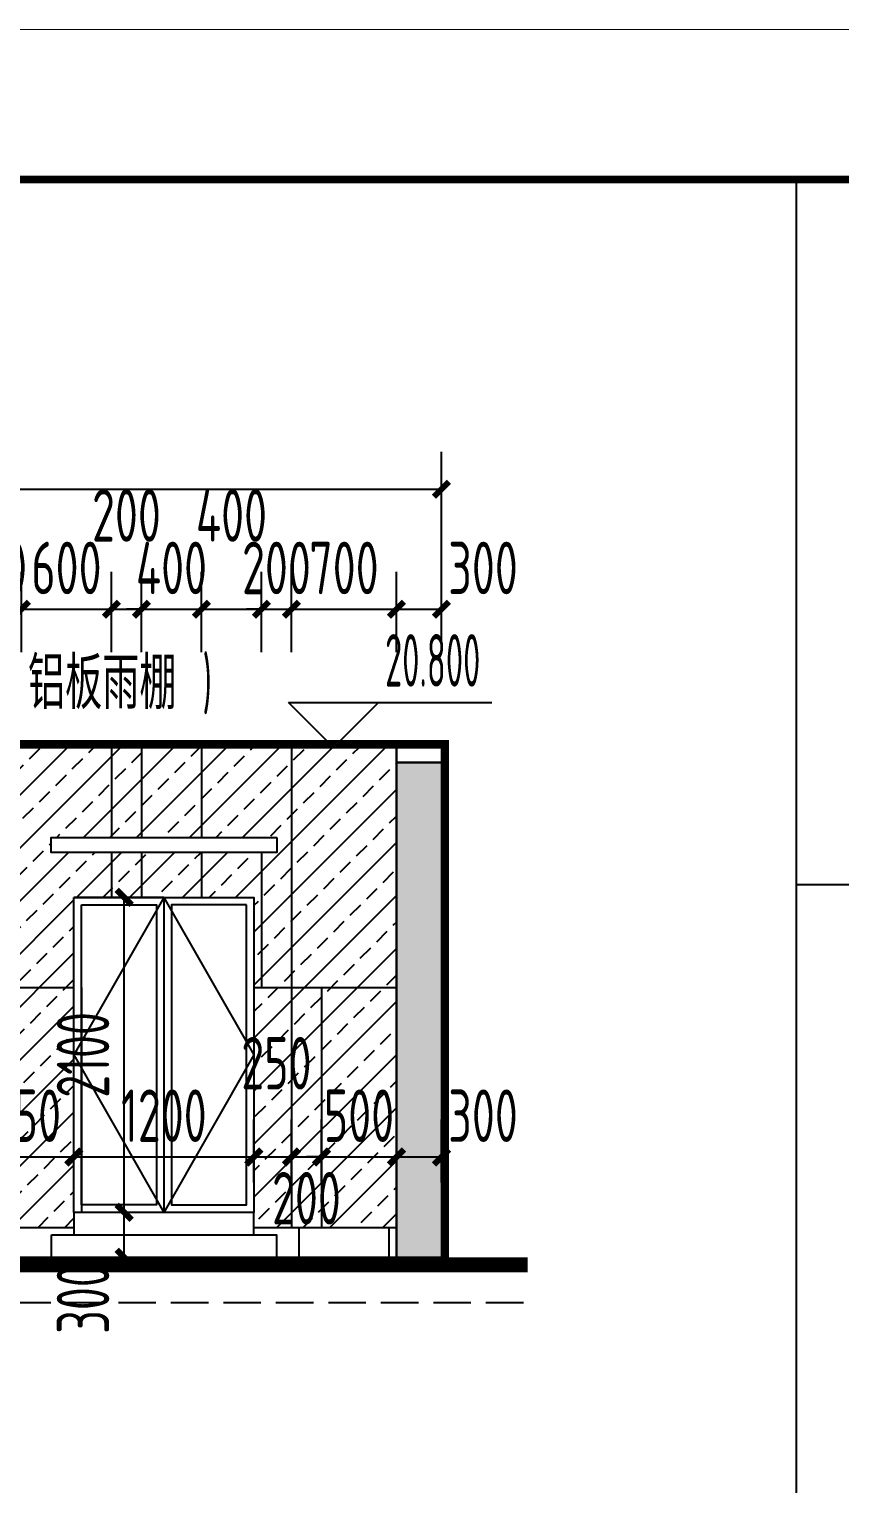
# Model space of a CAD drawing. Extents: x -863035 to 270371, y -8918 to 240488.
# Drawn here: x 224569 to 229974, y 162478 to 172177 of the extents above; entities that cross this region are included whole.
import ezdxf

# ---------------------------------------------------------------- set-up
doc = ezdxf.new("R2010")
doc.units = 0
doc.header["$LTSCALE"] = 1000
doc.header["$MEASUREMENT"] = 0
doc.linetypes.add('109-34 轴网$0$L1$0$$AUDIT_BAD_LTYPE1', pattern=[0])
doc.linetypes.add('DASH', pattern=[0.35, 0.25, -0.1])
for name, color, linetype in [('01-标注_尺寸', 124, 'Continuous'), ('01-标注_标高', 200, 'Continuous'), ('02-TEXT_标注', 130, 'Continuous'), ('05-填充_156', 156, 'Continuous'), ('05-填充_18', 18, 'Continuous'), ('A-C_窗', 140, 'Continuous'), ('E-墙面分格', 146, 'Continuous'), ('E-立面轮廓', 241, 'Continuous')]:
    doc.layers.add(name, color=color, linetype=linetype)
doc.layers.add('04-不打印_辅助线', color=165, linetype='Continuous', plot=False)
doc.styles.add('_TCH_DIM', font='ROS1', dxfattribs={"width": 0.75, "bigfont": 'JD'})
doc.styles.add('_TCH_DIM_T3', font='ROS1', dxfattribs={"width": 0.75, "bigfont": 'JD'})
doc.dimstyles.new('_TCH_ARCH&&100', dxfattribs={"dimtxt": 350, "dimasz": 100, "dimexe": 250, "dimexo": 300, "dimgap": 100, "dimtad": 1, "dimdec": 0, "dimzin": 0, "dimdsep": 46, "dimtxsty": '_TCH_DIM_T3', "dimblk": 'ARCHTICK', "dimcen": 0.09, "dimclrt": 7, "dimazin": 2, "dimtfac": 1, "dimtdec": 0, "dimtix": 1, "dimtmove": 2, "dimatfit": 3, "dimfxl": 0, "dimtolj": 1, "dimtzin": 0, "dimarcsym": 0})

# ---------------------------------------------------------------- blocks, each defined once
blk = doc.blocks.new('图框-A1+1-4')
for points, const_width in [([(0, 0), (1051, 0), (1051, 594), (0, 594)], 0.05), ([(976, 584), (25, 584), (25, 10), (976, 10)], 0.5)]:
    blk.add_lwpolyline(points, close=True, dxfattribs=dict(const_width=const_width))
blk = doc.blocks.new('AHDSKJOWQDJAK')
at = {"layer": 'A-C_窗', "linetype": '109-34 轴网$0$L1$0$$AUDIT_BAD_LTYPE1'}
for p in [(-492062.2, 288054.6), (-492662.2, 285954.6)]:
    blk.add_line(p, (-492662.2, 288054.6), dxfattribs=at)
for points in [[(-492062.2, 288054.6), (-492662.2, 287004.6), (-492062.2, 285954.6)], [(-492062.2, 288054.6), (-491462.2, 287004.6), (-492062.2, 285954.6)], [(-492062.2, 288054.6), (-492062.2, 285954.6)]]:
    blk.add_lwpolyline(points, dxfattribs=at)
for points in [[(-492662.2, 288054.6), (-491462.2, 288054.6), (-491462.2, 285954.6), (-492662.2, 285954.6)], [(-492612.2, 288004.6), (-492112.2, 288004.6), (-492112.2, 286004.6), (-492612.2, 286004.6)], [(-491512.2, 288004.6), (-492012.2, 288004.6), (-492012.2, 286004.6), (-491512.2, 286004.6)], [(-491462.2, 285804.6), (-491462.2, 285954.6), (-492662.2, 285954.6), (-492662.2, 285804.6)]]:
    blk.add_lwpolyline(points, close=True, dxfattribs=at)
at = {"layer": 'A-C_窗'}
blk.add_lwpolyline([(-492812.2, 285804.6), (-491312.2, 285804.6), (-491312.2, 285654.6), (-492812.2, 285654.6)], close=True, dxfattribs=at)
blk = doc.blocks.new('_ArchTick')
at = {"color": 0, "linetype": 'ByBlock', "const_width": 0.4}
blk.add_lwpolyline([(-0.5, -0.5), (0.5, 0.5)], dxfattribs=at)
blk = doc.blocks.new('*D1920')
at = {"layer": '01-标注_尺寸', "color": 0, "lineweight": -2, "transparency": 16777216}
for p, q in [((208918, 168324.2), (208918, 169359.7)), ((227318, 168324.2), (227318, 169359.7)), ((208918, 169109.7), (227318, 169109.7))]:
    blk.add_line(p, q, dxfattribs=at)
at = {"layer": 'Defpoints', "color": 0, "transparency": 16777216}
for p in [(227318, 169109.7), (208918, 168024.2), (227318, 168024.2)]:
    blk.add_point(p, dxfattribs=at)
at = {"layer": '01-标注_尺寸', "color": 0, "lineweight": -2, "transparency": 16777216, "xscale": 100, "yscale": 100, "zscale": 100, "rotation": 180}
blk.add_blockref('_ArchTick', (208918, 169109.7), dxfattribs=at)
at = {"layer": '01-标注_尺寸', "color": 0, "lineweight": -2, "transparency": 16777216, "xscale": 100, "yscale": 100, "zscale": 100}
blk.add_blockref('_ArchTick', (227318, 169109.7), dxfattribs=at)
at = {"layer": '01-标注_尺寸', "color": 7, "transparency": 16777216, "insert": (218118, 169384.7), "char_height": 350, "attachment_point": 5, "style": '_TCH_DIM_T3'}
blk.add_mtext('\\A1;18400', dxfattribs=at)
blk = doc.blocks.new('*D1957')
at = {"layer": '01-标注_尺寸', "color": 0, "lineweight": -2, "transparency": 16777216}
for p, q in [((224118, 168024.2), (224118, 168559.7)), ((224518, 168024.2), (224518, 168559.7)), ((224118, 168309.7), (224018, 168309.7)), ((224118, 168309.7), (224518, 168309.7)), ((224518, 168309.7), (224618, 168309.7))]:
    blk.add_line(p, q, dxfattribs=at)
at = {"layer": 'Defpoints', "color": 0, "transparency": 16777216}
for p in [(224518, 168309.7), (224118, 167724.2), (224518, 167724.2)]:
    blk.add_point(p, dxfattribs=at)
at = {"layer": '01-标注_尺寸', "color": 0, "lineweight": -2, "transparency": 16777216, "xscale": 100, "yscale": 100, "zscale": 100}
blk.add_blockref('_ArchTick', (224118, 168309.7), dxfattribs=at)
at = {"layer": '01-标注_尺寸', "color": 0, "lineweight": -2, "transparency": 16777216, "xscale": 100, "yscale": 100, "zscale": 100, "rotation": 180}
blk.add_blockref('_ArchTick', (224518, 168309.7), dxfattribs=at)
at = {"layer": '01-标注_尺寸', "color": 7, "transparency": 16777216, "insert": (224318, 168584.7), "char_height": 350, "attachment_point": 5, "style": '_TCH_DIM_T3'}
blk.add_mtext('\\A1;400', dxfattribs=at)
blk = doc.blocks.new('*D1958')
at = {"layer": '01-标注_尺寸', "color": 0, "lineweight": -2, "transparency": 16777216}
for p, q in [((224518, 168024.2), (224518, 168559.7)), ((225118, 168024.2), (225118, 168559.7)), ((224518, 168309.7), (224418, 168309.7)), ((224518, 168309.7), (225118, 168309.7)), ((225118, 168309.7), (225218, 168309.7))]:
    blk.add_line(p, q, dxfattribs=at)
at = {"layer": 'Defpoints', "color": 0, "transparency": 16777216}
for p in [(225118, 168309.7), (224518, 167724.2), (225118, 167724.2)]:
    blk.add_point(p, dxfattribs=at)
at = {"layer": '01-标注_尺寸', "color": 0, "lineweight": -2, "transparency": 16777216, "xscale": 100, "yscale": 100, "zscale": 100}
blk.add_blockref('_ArchTick', (224518, 168309.7), dxfattribs=at)
at = {"layer": '01-标注_尺寸', "color": 0, "lineweight": -2, "transparency": 16777216, "xscale": 100, "yscale": 100, "zscale": 100, "rotation": 180}
blk.add_blockref('_ArchTick', (225118, 168309.7), dxfattribs=at)
at = {"layer": '01-标注_尺寸', "color": 7, "transparency": 16777216, "insert": (224818, 168584.7), "char_height": 350, "attachment_point": 5, "style": '_TCH_DIM_T3'}
blk.add_mtext('\\A1;600', dxfattribs=at)
blk = doc.blocks.new('*D1959')
at = {"layer": '01-标注_尺寸', "color": 0, "lineweight": -2, "transparency": 16777216}
for p, q in [((225118, 168024.2), (225118, 168559.7)), ((225318, 168024.2), (225318, 168559.7)), ((225118, 168309.7), (225318, 168309.7))]:
    blk.add_line(p, q, dxfattribs=at)
at = {"layer": 'Defpoints', "color": 0, "transparency": 16777216}
for p in [(225318, 168309.7), (225118, 167724.2), (225318, 167724.2)]:
    blk.add_point(p, dxfattribs=at)
at = {"layer": '01-标注_尺寸', "color": 0, "lineweight": -2, "transparency": 16777216, "xscale": 100, "yscale": 100, "zscale": 100, "rotation": 180}
blk.add_blockref('_ArchTick', (225118, 168309.7), dxfattribs=at)
at = {"layer": '01-标注_尺寸', "color": 0, "lineweight": -2, "transparency": 16777216, "xscale": 100, "yscale": 100, "zscale": 100}
blk.add_blockref('_ArchTick', (225318, 168309.7), dxfattribs=at)
at = {"layer": '01-标注_尺寸', "color": 7, "transparency": 16777216, "insert": (225218, 168934.7), "char_height": 350, "attachment_point": 5, "style": '_TCH_DIM_T3'}
blk.add_mtext('\\A1;200', dxfattribs=at)
blk = doc.blocks.new('*D1960')
at = {"layer": '01-标注_尺寸', "color": 0, "lineweight": -2, "transparency": 16777216}
for p, q in [((225318, 168024.2), (225318, 168559.7)), ((225718, 168024.2), (225718, 168559.7)), ((225318, 168309.7), (225218, 168309.7)), ((225318, 168309.7), (225718, 168309.7)), ((225718, 168309.7), (225818, 168309.7))]:
    blk.add_line(p, q, dxfattribs=at)
at = {"layer": 'Defpoints', "color": 0, "transparency": 16777216}
for p in [(225718, 168309.7), (225318, 167724.2), (225718, 167724.2)]:
    blk.add_point(p, dxfattribs=at)
at = {"layer": '01-标注_尺寸', "color": 0, "lineweight": -2, "transparency": 16777216, "xscale": 100, "yscale": 100, "zscale": 100}
blk.add_blockref('_ArchTick', (225318, 168309.7), dxfattribs=at)
at = {"layer": '01-标注_尺寸', "color": 0, "lineweight": -2, "transparency": 16777216, "xscale": 100, "yscale": 100, "zscale": 100, "rotation": 180}
blk.add_blockref('_ArchTick', (225718, 168309.7), dxfattribs=at)
at = {"layer": '01-标注_尺寸', "color": 7, "transparency": 16777216, "insert": (225518, 168584.7), "char_height": 350, "attachment_point": 5, "style": '_TCH_DIM_T3'}
blk.add_mtext('\\A1;400', dxfattribs=at)
blk = doc.blocks.new('*D1961')
at = {"layer": '01-标注_尺寸', "color": 0, "lineweight": -2, "transparency": 16777216}
for p, q in [((225718, 168024.2), (225718, 168559.7)), ((226118, 168024.2), (226118, 168559.7)), ((225718, 168309.7), (226118, 168309.7))]:
    blk.add_line(p, q, dxfattribs=at)
at = {"layer": 'Defpoints', "color": 0, "transparency": 16777216}
for p in [(226118, 168309.7), (225718, 167724.2), (226118, 167724.2)]:
    blk.add_point(p, dxfattribs=at)
at = {"layer": '01-标注_尺寸', "color": 0, "lineweight": -2, "transparency": 16777216, "xscale": 100, "yscale": 100, "zscale": 100, "rotation": 180}
blk.add_blockref('_ArchTick', (225718, 168309.7), dxfattribs=at)
at = {"layer": '01-标注_尺寸', "color": 0, "lineweight": -2, "transparency": 16777216, "xscale": 100, "yscale": 100, "zscale": 100}
blk.add_blockref('_ArchTick', (226118, 168309.7), dxfattribs=at)
at = {"layer": '01-标注_尺寸', "color": 7, "transparency": 16777216, "insert": (225918, 168934.7), "char_height": 350, "attachment_point": 5, "style": '_TCH_DIM_T3'}
blk.add_mtext('\\A1;400', dxfattribs=at)
blk = doc.blocks.new('*D1962')
at = {"layer": '01-标注_尺寸', "color": 0, "lineweight": -2, "transparency": 16777216}
for p, q in [((226118, 168024.2), (226118, 168559.7)), ((226318, 168024.2), (226318, 168559.7)), ((226118, 168309.7), (226018, 168309.7)), ((226118, 168309.7), (226318, 168309.7)), ((226318, 168309.7), (226418, 168309.7))]:
    blk.add_line(p, q, dxfattribs=at)
at = {"layer": 'Defpoints', "color": 0, "transparency": 16777216}
for p in [(226318, 168309.7), (226118, 167724.2), (226318, 167724.2)]:
    blk.add_point(p, dxfattribs=at)
at = {"layer": '01-标注_尺寸', "color": 0, "lineweight": -2, "transparency": 16777216, "xscale": 100, "yscale": 100, "zscale": 100}
blk.add_blockref('_ArchTick', (226118, 168309.7), dxfattribs=at)
at = {"layer": '01-标注_尺寸', "color": 0, "lineweight": -2, "transparency": 16777216, "xscale": 100, "yscale": 100, "zscale": 100, "rotation": 180}
blk.add_blockref('_ArchTick', (226318, 168309.7), dxfattribs=at)
at = {"layer": '01-标注_尺寸', "color": 7, "transparency": 16777216, "insert": (226218, 168584.7), "char_height": 350, "attachment_point": 5, "style": '_TCH_DIM_T3'}
blk.add_mtext('\\A1;200', dxfattribs=at)
blk = doc.blocks.new('*D1963')
at = {"layer": '01-标注_尺寸', "color": 0, "lineweight": -2, "transparency": 16777216}
for p, q in [((226318, 168024.2), (226318, 168559.7)), ((227018, 168024.2), (227018, 168559.7)), ((226318, 168309.7), (227018, 168309.7))]:
    blk.add_line(p, q, dxfattribs=at)
at = {"layer": 'Defpoints', "color": 0, "transparency": 16777216}
for p in [(227018, 168309.7), (226318, 167724.2), (227018, 167724.2)]:
    blk.add_point(p, dxfattribs=at)
at = {"layer": '01-标注_尺寸', "color": 0, "lineweight": -2, "transparency": 16777216, "xscale": 100, "yscale": 100, "zscale": 100, "rotation": 180}
blk.add_blockref('_ArchTick', (226318, 168309.7), dxfattribs=at)
at = {"layer": '01-标注_尺寸', "color": 0, "lineweight": -2, "transparency": 16777216, "xscale": 100, "yscale": 100, "zscale": 100}
blk.add_blockref('_ArchTick', (227018, 168309.7), dxfattribs=at)
at = {"layer": '01-标注_尺寸', "color": 7, "transparency": 16777216, "insert": (226668, 168584.7), "char_height": 350, "attachment_point": 5, "style": '_TCH_DIM_T3'}
blk.add_mtext('\\A1;700', dxfattribs=at)
blk = doc.blocks.new('*D1964')
at = {"layer": '01-标注_尺寸', "color": 0, "lineweight": -2, "transparency": 16777216}
for p, q in [((227018, 168024.2), (227018, 168559.7)), ((227318, 168024.2), (227318, 168559.7)), ((227018, 168309.7), (227318, 168309.7))]:
    blk.add_line(p, q, dxfattribs=at)
at = {"layer": 'Defpoints', "color": 0, "transparency": 16777216}
for p in [(227318, 168309.7), (227018, 167724.2), (227318, 167724.2)]:
    blk.add_point(p, dxfattribs=at)
at = {"layer": '01-标注_尺寸', "color": 0, "lineweight": -2, "transparency": 16777216, "xscale": 100, "yscale": 100, "zscale": 100, "rotation": 180}
blk.add_blockref('_ArchTick', (227018, 168309.7), dxfattribs=at)
at = {"layer": '01-标注_尺寸', "color": 0, "lineweight": -2, "transparency": 16777216, "xscale": 100, "yscale": 100, "zscale": 100}
blk.add_blockref('_ArchTick', (227318, 168309.7), dxfattribs=at)
at = {"layer": '01-标注_尺寸', "color": 7, "transparency": 16777216, "insert": (227595.2, 168584.7), "char_height": 350, "attachment_point": 5, "style": '_TCH_DIM_T3'}
blk.add_mtext('\\A1;300', dxfattribs=at)
blk = doc.blocks.new('*D2124')
at = {"layer": '01-标注_尺寸', "color": 0, "lineweight": -2, "transparency": 16777216}
for p, q in [((225167.5, 166388.6), (224953.4, 166388.6)), ((225203.4, 164288.6), (225203.4, 166388.6)), ((225167.5, 164288.6), (224953.4, 164288.6))]:
    blk.add_line(p, q, dxfattribs=at)
at = {"layer": 'Defpoints', "color": 0, "transparency": 16777216}
for p in [(225203.4, 166388.6), (225467.5, 166388.6), (225467.5, 164288.6)]:
    blk.add_point(p, dxfattribs=at)
at = {"layer": '01-标注_尺寸', "color": 0, "lineweight": -2, "transparency": 16777216, "xscale": 100, "yscale": 100, "zscale": 100}
for p, rotation in [((225203.4, 166388.6), 90), ((225203.4, 164288.6), 270)]:
    blk.add_blockref('_ArchTick', p, dxfattribs=dict(at, rotation=rotation))
at = {"layer": '01-标注_尺寸', "color": 7, "transparency": 16777216, "insert": (224928.4, 165338.6), "char_height": 350, "attachment_point": 5, "rotation": 90, "style": '_TCH_DIM_T3'}
blk.add_mtext('\\A1;2100', dxfattribs=at)
blk = doc.blocks.new('*D2125')
at = {"layer": '01-标注_尺寸', "color": 0, "lineweight": -2, "transparency": 16777216}
for p, q in [((225167.5, 164288.6), (224953.4, 164288.6)), ((225203.4, 163988.6), (225203.4, 164288.6)), ((225167.5, 163988.6), (224953.4, 163988.6))]:
    blk.add_line(p, q, dxfattribs=at)
at = {"layer": 'Defpoints', "color": 0, "transparency": 16777216}
for p in [(225203.4, 164288.6), (225467.5, 164288.6), (225467.5, 163988.6)]:
    blk.add_point(p, dxfattribs=at)
at = {"layer": '01-标注_尺寸', "color": 0, "lineweight": -2, "transparency": 16777216, "xscale": 100, "yscale": 100, "zscale": 100}
for p, rotation in [((225203.4, 164288.6), 90), ((225203.4, 163988.6), 270)]:
    blk.add_blockref('_ArchTick', p, dxfattribs=dict(at, rotation=rotation))
at = {"layer": '01-标注_尺寸', "color": 7, "transparency": 16777216, "insert": (224928.4, 163711.4), "char_height": 350, "attachment_point": 5, "rotation": 90, "style": '_TCH_DIM_T3'}
blk.add_mtext('\\A1;300', dxfattribs=at)
blk = doc.blocks.new('*D2245')
at = {"layer": '01-标注_尺寸', "color": 0, "lineweight": -2, "transparency": 16777216}
for p, q in [((224218, 164488.6), (224218, 164907.9)), ((224867.5, 164488.6), (224867.5, 164907.9)), ((224218, 164657.9), (224118, 164657.9)), ((224218, 164657.9), (224867.5, 164657.9)), ((224867.5, 164657.9), (224967.5, 164657.9))]:
    blk.add_line(p, q, dxfattribs=at)
at = {"layer": 'Defpoints', "color": 0, "transparency": 16777216}
for p in [(224867.5, 164657.9), (224218, 164188.6), (224867.5, 164188.6)]:
    blk.add_point(p, dxfattribs=at)
at = {"layer": '01-标注_尺寸', "color": 0, "lineweight": -2, "transparency": 16777216, "xscale": 100, "yscale": 100, "zscale": 100}
blk.add_blockref('_ArchTick', (224218, 164657.9), dxfattribs=at)
at = {"layer": '01-标注_尺寸', "color": 0, "lineweight": -2, "transparency": 16777216, "xscale": 100, "yscale": 100, "zscale": 100, "rotation": 180}
blk.add_blockref('_ArchTick', (224867.5, 164657.9), dxfattribs=at)
at = {"layer": '01-标注_尺寸', "color": 7, "transparency": 16777216, "insert": (224542.8, 164932.9), "char_height": 350, "attachment_point": 5, "style": '_TCH_DIM_T3'}
blk.add_mtext('\\A1;650', dxfattribs=at)
blk = doc.blocks.new('*D2246')
at = {"layer": '01-标注_尺寸', "color": 0, "lineweight": -2, "transparency": 16777216}
for p, q in [((224867.5, 164488.6), (224867.5, 164907.9)), ((226067.5, 164488.6), (226067.5, 164907.9)), ((224867.5, 164657.9), (226067.5, 164657.9))]:
    blk.add_line(p, q, dxfattribs=at)
at = {"layer": 'Defpoints', "color": 0, "transparency": 16777216}
for p in [(226067.5, 164657.9), (224867.5, 164188.6), (226067.5, 164188.6)]:
    blk.add_point(p, dxfattribs=at)
at = {"layer": '01-标注_尺寸', "color": 0, "lineweight": -2, "transparency": 16777216, "xscale": 100, "yscale": 100, "zscale": 100, "rotation": 180}
blk.add_blockref('_ArchTick', (224867.5, 164657.9), dxfattribs=at)
at = {"layer": '01-标注_尺寸', "color": 0, "lineweight": -2, "transparency": 16777216, "xscale": 100, "yscale": 100, "zscale": 100}
blk.add_blockref('_ArchTick', (226067.5, 164657.9), dxfattribs=at)
at = {"layer": '01-标注_尺寸', "color": 7, "transparency": 16777216, "insert": (225467.5, 164932.9), "char_height": 350, "attachment_point": 5, "style": '_TCH_DIM_T3'}
blk.add_mtext('\\A1;1200', dxfattribs=at)
blk = doc.blocks.new('*D2247')
at = {"layer": '01-标注_尺寸', "color": 0, "lineweight": -2, "transparency": 16777216}
for p, q in [((226067.5, 164488.6), (226067.5, 164907.9)), ((226318, 164488.6), (226318, 164907.9)), ((226067.5, 164657.9), (226318, 164657.9))]:
    blk.add_line(p, q, dxfattribs=at)
at = {"layer": 'Defpoints', "color": 0, "transparency": 16777216}
for p in [(226318, 164657.9), (226067.5, 164188.6), (226318, 164188.6)]:
    blk.add_point(p, dxfattribs=at)
at = {"layer": '01-标注_尺寸', "color": 0, "lineweight": -2, "transparency": 16777216, "xscale": 100, "yscale": 100, "zscale": 100, "rotation": 180}
blk.add_blockref('_ArchTick', (226067.5, 164657.9), dxfattribs=at)
at = {"layer": '01-标注_尺寸', "color": 0, "lineweight": -2, "transparency": 16777216, "xscale": 100, "yscale": 100, "zscale": 100}
blk.add_blockref('_ArchTick', (226318, 164657.9), dxfattribs=at)
at = {"layer": '01-标注_尺寸', "color": 7, "transparency": 16777216, "insert": (226218, 165282.9), "char_height": 350, "attachment_point": 5, "style": '_TCH_DIM_T3'}
blk.add_mtext('\\A1;250', dxfattribs=at)
blk = doc.blocks.new('*D2248')
at = {"layer": '01-标注_尺寸', "color": 0, "lineweight": -2, "transparency": 16777216}
for p, q in [((226318, 164488.6), (226318, 164907.9)), ((226518, 164488.6), (226518, 164907.9)), ((226318, 164657.9), (226518, 164657.9))]:
    blk.add_line(p, q, dxfattribs=at)
at = {"layer": 'Defpoints', "color": 0, "transparency": 16777216}
for p in [(226518, 164657.9), (226318, 164188.6), (226518, 164188.6)]:
    blk.add_point(p, dxfattribs=at)
at = {"layer": '01-标注_尺寸', "color": 0, "lineweight": -2, "transparency": 16777216, "xscale": 100, "yscale": 100, "zscale": 100, "rotation": 180}
blk.add_blockref('_ArchTick', (226318, 164657.9), dxfattribs=at)
at = {"layer": '01-标注_尺寸', "color": 0, "lineweight": -2, "transparency": 16777216, "xscale": 100, "yscale": 100, "zscale": 100}
blk.add_blockref('_ArchTick', (226518, 164657.9), dxfattribs=at)
at = {"layer": '01-标注_尺寸', "color": 7, "transparency": 16777216, "insert": (226418, 164382.9), "char_height": 350, "attachment_point": 5, "style": '_TCH_DIM_T3'}
blk.add_mtext('\\A1;200', dxfattribs=at)
blk = doc.blocks.new('*D2249')
at = {"layer": '01-标注_尺寸', "color": 0, "lineweight": -2, "transparency": 16777216}
for p, q in [((226518, 164488.6), (226518, 164907.9)), ((227018, 164488.6), (227018, 164907.9)), ((226518, 164657.9), (226418, 164657.9)), ((226518, 164657.9), (227018, 164657.9)), ((227018, 164657.9), (227118, 164657.9))]:
    blk.add_line(p, q, dxfattribs=at)
at = {"layer": 'Defpoints', "color": 0, "transparency": 16777216}
for p in [(227018, 164657.9), (226518, 164188.6), (227018, 164188.6)]:
    blk.add_point(p, dxfattribs=at)
at = {"layer": '01-标注_尺寸', "color": 0, "lineweight": -2, "transparency": 16777216, "xscale": 100, "yscale": 100, "zscale": 100}
blk.add_blockref('_ArchTick', (226518, 164657.9), dxfattribs=at)
at = {"layer": '01-标注_尺寸', "color": 0, "lineweight": -2, "transparency": 16777216, "xscale": 100, "yscale": 100, "zscale": 100, "rotation": 180}
blk.add_blockref('_ArchTick', (227018, 164657.9), dxfattribs=at)
at = {"layer": '01-标注_尺寸', "color": 7, "transparency": 16777216, "insert": (226768, 164932.9), "char_height": 350, "attachment_point": 5, "style": '_TCH_DIM_T3'}
blk.add_mtext('\\A1;500', dxfattribs=at)
blk = doc.blocks.new('*D2250')
at = {"layer": '01-标注_尺寸', "color": 0, "lineweight": -2, "transparency": 16777216}
for p, q in [((227018, 164488.6), (227018, 164907.9)), ((227318, 164488.6), (227318, 164907.9)), ((227018, 164657.9), (227318, 164657.9))]:
    blk.add_line(p, q, dxfattribs=at)
at = {"layer": 'Defpoints', "color": 0, "transparency": 16777216}
for p in [(227318, 164657.9), (227018, 164188.6), (227318, 164188.6)]:
    blk.add_point(p, dxfattribs=at)
at = {"layer": '01-标注_尺寸', "color": 0, "lineweight": -2, "transparency": 16777216, "xscale": 100, "yscale": 100, "zscale": 100, "rotation": 180}
blk.add_blockref('_ArchTick', (227018, 164657.9), dxfattribs=at)
at = {"layer": '01-标注_尺寸', "color": 0, "lineweight": -2, "transparency": 16777216, "xscale": 100, "yscale": 100, "zscale": 100}
blk.add_blockref('_ArchTick', (227318, 164657.9), dxfattribs=at)
at = {"layer": '01-标注_尺寸', "color": 7, "transparency": 16777216, "insert": (227595.2, 164932.9), "char_height": 350, "attachment_point": 5, "style": '_TCH_DIM_T3'}
blk.add_mtext('\\A1;300', dxfattribs=at)

msp = doc.modelspace()

# ---------------------------------------------------------------- hatches: boundary and pattern name
at = {"layer": '05-填充_156'}
h = msp.add_hatch(dxfattribs=at)
h.set_pattern_fill('天然石材', color=256, scale=50)
h.set_pattern_definition([(45, (-48911, 285744.35), (-176.77677, 176.77677), []), (45, (-48824.07, 285654.6), (-176.77677, 176.77677), [98.68425, -56.391])])
h.paths.add_polyline_path([(227018, 167288.6), (227018, 167388.6), (224118, 167388.6), (224118, 164188.6), (224867.5, 164188.6), (224867.5, 166388.6), (225467.5, 166388.6), (226067.5, 166388.6), (226067.5, 164288.6), (226067.5, 164188.6), (227018, 164188.6)])
h.paths.add_polyline_path([(226219.7, 166788.6), (226219.7, 166688.6), (224715.3, 166688.6), (224715.3, 166788.6)], flags=16)
at = {"layer": '05-填充_18'}
h = msp.add_hatch(color=256, dxfattribs=at)
h.dxf.hatch_style = 1
h.paths.add_polyline_path([(227018, 167288.6), (227318, 167288.6), (227318, 163988.6), (227018, 163988.6)])

# ---------------------------------------------------------------- linework, layer by layer
at = {"layer": '01-标注_标高'}
for p, q in [((226597.7, 167388.6), (226297.7, 167688.6)), ((226297.7, 167688.6), (227654.2, 167688.6)), ((226597.7, 167388.6), (226897.7, 167688.6))]:
    msp.add_line(p, q, dxfattribs=at)
at = {"layer": '04-不打印_辅助线'}
for points in [[(229685, 171174.5), (204055.1, 171174.5), (204055.1, 143892.3), (229685, 143892.3)], [(229685, 166474.3), (242384.7, 166474.3), (242384.7, 122042), (229685, 122042)]]:
    msp.add_lwpolyline(points, close=True, dxfattribs=at)
at = {"layer": 'A-C_窗'}
for p, q in [((223218, 164188.6), (224867.5, 164188.6)), ((226067.5, 164188.6), (227018, 164188.6))]:
    msp.add_line(p, q, dxfattribs=at)
at = {"layer": 'A-C_窗', "linetype": 'DASH'}
msp.add_line((208364.3, 163688.6), (227892.8, 163688.6), dxfattribs=at)
at = {"layer": 'A-C_窗'}
for points in [[(222618, 167388.6), (227018, 167388.6), (227018, 163988.6), (222618, 163988.6)], [(227018, 167388.6), (227318, 167388.6), (227318, 167288.6), (227018, 167288.6)], [(227018, 167288.6), (227318, 167288.6), (227318, 163988.6), (227018, 163988.6)]]:
    msp.add_lwpolyline(points, close=True, dxfattribs=at)
at = {"layer": 'A-C_窗', "linetype": '109-34 轴网$0$L1$0$$AUDIT_BAD_LTYPE1'}
msp.add_lwpolyline([(226219.7, 166788.6), (226219.7, 166688.6), (224715.3, 166688.6), (224715.3, 166788.6)], close=True, dxfattribs=at)
at = {"layer": 'E-墙面分格'}
for p, q in [((225118, 167388.6), (225118, 166788.6)), ((225318, 167388.6), (225318, 166788.6)), ((225718, 167388.6), (225718, 166788.6)), ((226318, 167388.6), (226318, 165788.6)), ((225118, 166688.6), (225118, 166388.6)), ((225118, 166688.6), (225118, 166388.6)), ((225318, 166688.6), (225318, 166388.6)), ((225318, 166688.6), (225318, 166388.6)), ((225718, 166688.6), (225718, 166388.6)), ((225718, 166688.6), (225718, 166388.6)), ((226118, 166688.6), (226118, 165788.6)), ((224918, 165788.6), (224918, 164288.6)), ((226318, 165788.6), (226318, 164188.6)), ((226518, 165788.6), (226518, 164188.6)), ((226368, 164188.6), (226368, 163988.6)), ((226968, 164188.6), (226968, 163988.6))]:
    msp.add_line(p, q, dxfattribs=at)
for points in [[(222618, 165788.6), (224867.5, 165788.6)], [(226067.5, 165788.6), (227018, 165788.6)]]:
    msp.add_lwpolyline(points, dxfattribs=at)
at = {"layer": 'E-立面轮廓'}
for points, const_width in [([(224143, 167413.6), (227343, 167413.6), (227343, 163988.6)], 50), ([(208364.3, 163938.6), (227892.8, 163938.6)], 100)]:
    msp.add_lwpolyline(points, dxfattribs=dict(at, const_width=const_width))

# ---------------------------------------------------------------- block references
at = {"xscale": 100, "yscale": 100, "zscale": 100}
msp.add_blockref('图框-A1+1-4', (144784.7, 112774.5), dxfattribs=at)
msp.add_blockref('AHDSKJOWQDJAK', (717529.7, -121666))

# ---------------------------------------------------------------- texts
at = {"layer": '02-TEXT_标注', "style": '_TCH_DIM'}
for s, height, width, p in [('20.800', 350, 0.5625, (226941.7, 167793.6)), ('铝板雨棚', 347.29, 0.75, (224561.5, 167643.6)), (')', 350, 0.5625, (225725.5, 167643.6))]:
    msp.add_text(s, height=height, dxfattribs=dict(at, width=width)).set_placement(p)

# ---------------------------------------------------------------- dimensions: what is measured, and where the dimension line sits
at = {"layer": '01-标注_尺寸'}
for p1, p2, distance, picture, middle in [((208918, 168024.2), (227318, 168024.2), 1085.5, '*D1920', (218118, 169384.7)), ((224118, 167724.2), (224518, 167724.2), 585.5, '*D1957', (224318, 168584.7)), ((224518, 167724.2), (225118, 167724.2), 585.5, '*D1958', (224818, 168584.7)), ((225318, 167724.2), (225718, 167724.2), 585.5, '*D1960', (225518, 168584.7)), ((226118, 167724.2), (226318, 167724.2), 585.5, '*D1962', (226218, 168584.7)), ((226318, 167724.2), (227018, 167724.2), 585.5, '*D1963', (226668, 168584.7)), ((225467.5, 164288.6), (225467.5, 166388.6), 264.2, '*D2124', (224928.4, 165338.6)), ((224218.0172, 164188.6128), (224867.5247, 164188.6128), 469.3262, '*D2245', (224542.7709, 164932.939)), ((224867.5, 164188.6), (226067.5, 164188.6), 469.3, '*D2246', (225467.5, 164932.9)), ((226518, 164188.6), (227018, 164188.6), 469.3, '*D2249', (226768, 164932.9))]:
    dim = msp.add_aligned_dim(p1=p1, p2=p2, distance=distance, dimstyle='_TCH_ARCH&&100', dxfattribs=at)
    dim.commit()
    dim.dimension.update_dxf_attribs({"geometry": picture, "text_midpoint": middle})
for base, p1, p2, angle, picture, middle in [((225318, 168309.7), (225118, 167724.2), (225318, 167724.2), 0, '*D1959', (225218, 168934.7)), ((226118, 168309.7), (225718, 167724.2), (226118, 167724.2), 360, '*D1961', (225918, 168934.7)), ((227318, 168309.7), (227018, 167724.2), (227318, 167724.2), 0, '*D1964', (227595.2, 168584.7)), ((226318.0172, 164657.939), (226067.5247, 164188.6128), (226318.0172, 164188.6128), 360, '*D2247', (226218.0172, 165282.939)), ((227318, 164657.9), (227018, 164188.6), (227318, 164188.6), 360, '*D2250', (227595.2, 164932.9)), ((226518, 164657.9), (226318, 164188.6), (226518, 164188.6), 360, '*D2248', (226418, 164382.9)), ((225203.4, 164288.6), (225467.5, 163988.6), (225467.5, 164288.6), 90, '*D2125', (224928.4, 163711.4))]:
    dim = msp.add_linear_dim(base=base, p1=p1, p2=p2, angle=angle, dimstyle='_TCH_ARCH&&100', dxfattribs=at)
    dim.commit()
    dim.dimension.update_dxf_attribs({"geometry": picture, "text_midpoint": middle, "dimtype": 161})

doc.saveas('drawing.dxf')
